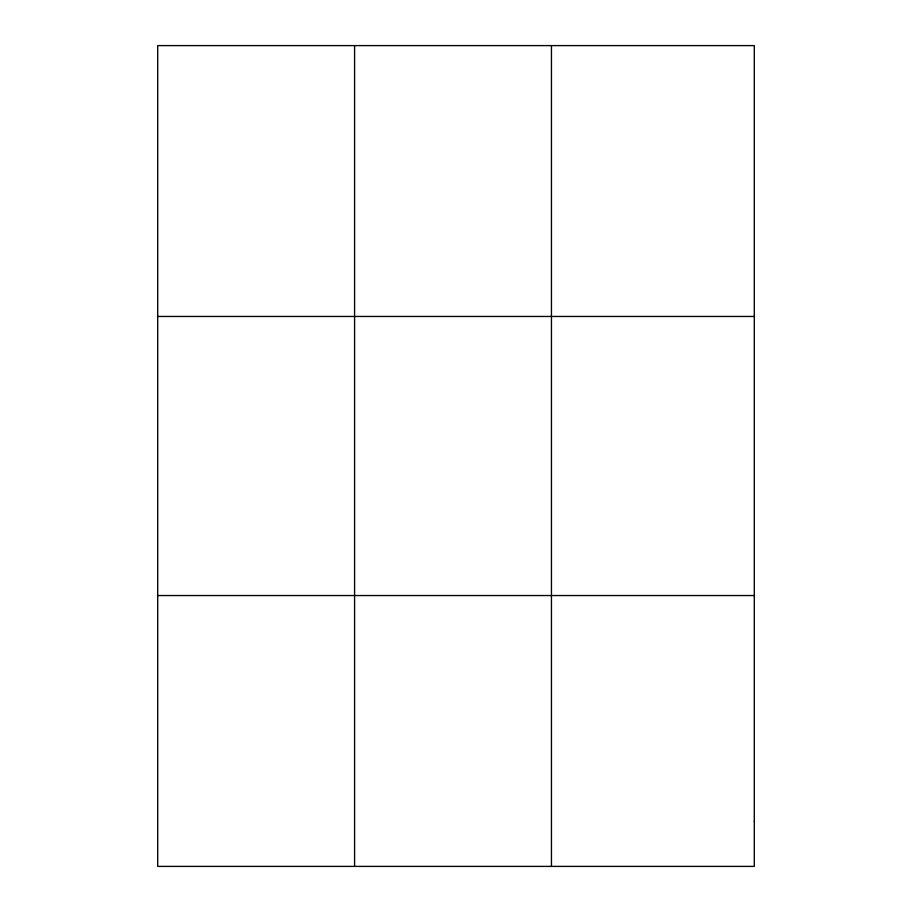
<?xml version="1.0" encoding="UTF-8"?>
<svg xmlns="http://www.w3.org/2000/svg" width="912" height="912" viewBox="0 0 912 912"><rect width="100%" height="100%" fill="white"/><g stroke="black" fill="none" stroke-linecap="round" stroke-linejoin="round"><path stroke-width="1.37" d="M354.586 866.4L354.586 45.6M551.452 866.4L551.452 45.6M157.708 316.464L754.292 316.464M157.708 595.536L754.292 595.536M754.292 821.256L754.292 866.4L157.708 866.4L157.708 45.6L754.292 45.6L754.292 821.256"/></g></svg>
